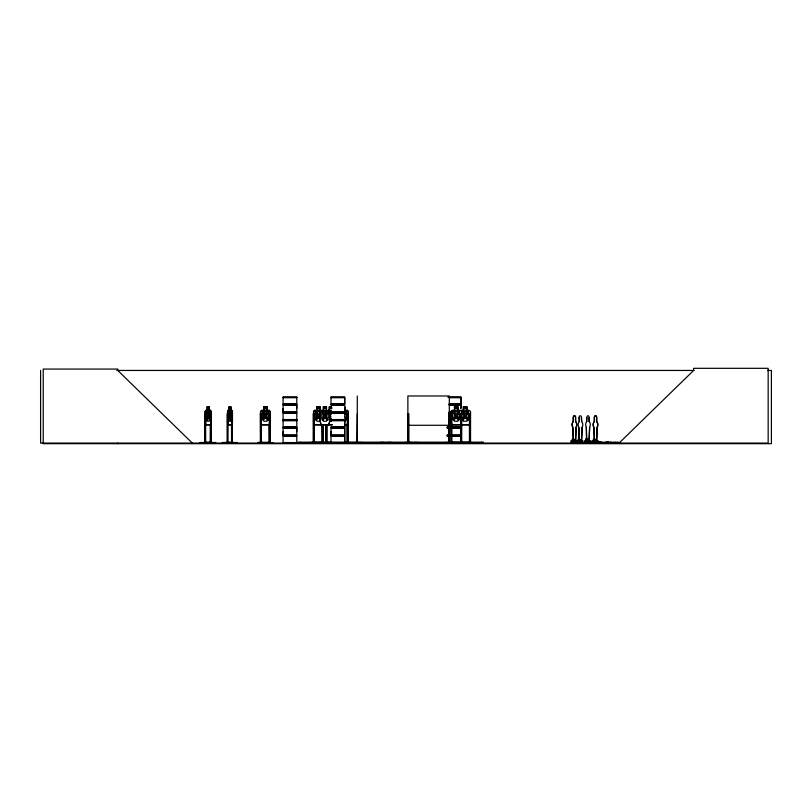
<?xml version="1.0" encoding="UTF-8"?>
<svg xmlns="http://www.w3.org/2000/svg" width="812" height="812" viewBox="0 0 812 812"><rect width="100%" height="100%" fill="white"/><g stroke="black" fill="none" stroke-linecap="round" stroke-linejoin="round"><path stroke-width="1.22" d="M283.083 434.938L283.083 428.208L296.796 428.208L296.776 434.938L283.083 434.938L283.104 431.568M283.083 411.897L283.083 405.168L296.796 405.168L296.776 411.897L283.083 411.897L283.104 408.527M296.776 431.568L296.776 428.208M296.776 408.527L296.776 405.168M331.002 434.938L331.002 428.208L344.714 428.208L344.714 434.938L331.002 434.938L331.022 431.568M344.694 428.208L344.694 434.938M460.911 405.168L460.911 408.527L460.922 405.168L449.229 405.168M351.596 442.926L362.578 442.926M351.596 442.52L362.578 442.479M575.515 441.423L575.992 427.295A3.664 2.324 -90 0 0 575.515 421.54L575.515 417.581A1.827 1.157 -90 0 0 574.348 415.754A1.827 1.157 -90 0 0 573.191 417.581L573.191 421.54A3.664 2.324 -90 0 0 572.714 427.295L573.363 441.423L572.886 427.295A3.664 2.324 -90 0 1 573.363 421.54L573.363 417.581A1.827 1.157 -90 0 1 574.531 415.754A1.827 1.157 -90 0 1 575.688 417.581L575.688 421.54A3.664 2.324 -90 0 1 576.165 427.295L575.688 441.423M581.636 441.423L582.113 427.295A3.664 2.324 -90 0 0 581.636 421.54L581.463 417.581A1.827 1.157 -90 0 0 580.296 415.754A1.827 1.157 -90 0 0 579.139 417.581L579.321 421.54L579.139 417.581M588.964 441.423L589.624 427.295L589.147 441.423M596.566 441.423L597.053 427.295A3.664 2.324 -90 0 0 596.566 421.54L596.566 417.581A1.827 1.157 -90 0 0 595.409 415.754A1.827 1.157 -90 0 0 594.252 417.581L594.252 421.54A3.664 2.324 -90 0 0 593.775 427.295L594.425 441.423L593.948 427.295A3.664 2.324 -90 0 1 594.425 421.54L594.425 417.581A1.827 1.157 -90 0 1 595.592 415.754A1.827 1.157 -90 0 1 596.749 417.581L596.749 421.54A3.664 2.324 -90 0 1 597.226 427.295L596.749 441.423M572.886 440.074C573.505 439.262 571.932 439.454 574.186 440.074M574.155 440.074C573.465 437.739 572.724 441.2 572.805 439.19M573.181 439.698L572.531 439.586L573.039 440.074M573.637 439.962L574.297 439.465M574.328 439.86L573.962 439.312L574.125 439.962M578.986 439.536L578.723 440.074L578.986 439.201L580.306 439.86L579.463 439.312M580.245 439.465L580.275 439.86M586.497 440.074C584.884 439.251 590.222 439.475 586.102 439.952M586.812 439.414L586.142 439.83M587.817 439.86C587.117 438.795 588.304 439.982 586.335 440.074M594.242 439.698C593.734 440.216 593.278 438.703 595.247 440.074M594.242 440.074C593.856 439.596 595.531 438.947 595.206 440.074M594.658 439.312L593.937 440.074M595.034 439.322L595.084 439.921L595.358 439.465M594.414 439.627C596.871 438.784 593.663 441.393 593.937 439.201M586.335 439.201L586.051 439.86M586.193 439.576L586.467 439.952M587.167 439.84C587.401 439.86 588.061 439.14 587.096 439.962M593.897 439.83L593.937 439.322M231.775 424.727L232.476 421.255L232.476 411.582L231.796 410.304M231.816 424.849L232.425 421.235M579.748 439.749L580.316 439.637L578.926 439.871M231.938 443.007L232.313 413.785M232.141 442.976L232.161 442.479M210.511 424.849L211.242 421.235L211.303 411.582L210.491 410.304M211.303 421.255L210.612 424.849L205.71 424.849M579.26 439.414L579.788 439.749M594.475 439.434L595.237 439.607M209.313 442.52L209.354 443.078M579.342 439.84L579.545 439.312M586.365 439.322L586.386 439.688M587.431 439.322L587.492 440.074M411.785 442.52L411.836 443.078M347.303 413.785L347.303 443.078L347.13 424.767L348.186 421.235M347.191 424.849L348.348 421.255L348.297 411.582L347.11 410.425M269.148 424.849L270.305 421.255L270.305 411.582L269.117 410.304M270.305 421.255L269.198 424.849L261.535 424.849L260.54 421.255L261.586 424.849M461.439 421.235L460.353 424.727L452.081 424.727M461.561 421.255L460.445 424.849L452 424.849L450.761 421.255L450.761 411.582L452.04 410.304L460.414 410.304L461.561 411.593L461.449 442.976L462.241 443.007M470.554 421.255L469.316 424.849L460.851 424.849M262.56 443.007L262.682 442.469M315.645 442.52L315.706 443.078M328.17 442.52L328.241 443.078M227.451 442.012L227.451 443.078L227.533 411.593L228.04 410.304L231.907 410.304M228.152 410.304L227.533 411.593M450.315 442.52L450.396 443.078M451.025 442.976L450.772 411.582M594.12 439.556L593.653 439.86M572.592 439.576L572.602 439.86M578.591 439.322L578.794 439.759M586.68 440.023L587.056 439.312M329.195 419.905L330.89 416.526M205.812 424.849L205.182 411.593L205.832 410.304L210.592 410.304M205.253 411.643L205.862 410.425M331.925 412.8L330.829 414.922L329.205 411.745M329.164 417.703L330.2 415.734L329.205 413.866M320.486 412.932L318.994 415.764L320.557 418.687M344.582 414.82L346.166 411.755L345.029 411.745M345.009 421.235L346.622 418.353L346.622 411.633L345.009 410.425L345.009 406.822M571.354 443.047L571.11 440.683L573.445 440.683M574.165 443.047L574.591 440.683M574.328 443.058L574.581 442.591M577.058 440.683L576.855 443.058M577.748 442.814L577.971 443.047M580.57 442.814L580.052 443.047L580.539 440.683M584.549 442.591L584.325 443.078L584.833 440.683L584.833 442.215L618.653 442.215L618.49 443.058M587.858 443.058L588.04 440.683M594.506 440.683L592.171 440.683L591.968 443.058M592.557 443.027L593.054 443.068M594.12 442.215L594.151 442.814M594.78 443.058L595.247 443.017M595.683 442.814L595.653 440.683M597.612 442.591L597.388 443.078L597.591 442.215M600.555 443.058L600.931 443.047M602.697 443.058L602.92 442.814M603.823 443.047L603.377 443.058M610.34 442.215L610.421 442.814M611.05 442.215L610.878 443.058M615.171 442.591L614.958 443.078L615.171 442.215M616.115 443.047L615.669 443.058M617.81 443.058L618.033 442.814M618.927 443.047L570.907 443.058M573.597 439.312L573.932 440.023M314.599 410.304L313.625 411.643L313.676 421.235L314.64 424.727L332.128 424.727M260.632 442.012L260.632 443.078L260.54 411.593L261.616 410.304L269.168 410.304M260.693 411.643L261.667 410.425M320.395 420.108L318.355 416.526C317.106 422.067 313.168 420.778 317.665 415.734C313.625 411.176 316.731 409.451 318.304 414.922L321.095 410.304L320.172 411.643L320.172 421.235L321.116 424.849L320.06 421.255L320.273 411.552M580.184 439.81L579.423 439.962M283.053 420.017L296.806 419.753L296.776 413.247L283.083 413.247L283.083 419.733M283.053 443.058L296.806 442.784L296.776 436.288L283.083 436.288L283.083 442.784M331.022 420.007L344.724 419.753M330.991 443.068L344.724 442.794L344.714 436.288L331.002 436.288L331.002 442.784M619.089 443.078L693.631 370.445L693.631 368.313L768.162 368.313L768.162 443.078L40.6 443.078L40.6 370.445M222.295 443.007L237.175 443.007L237.104 442.469L237.155 442.976M200.209 443.007L215.657 443.007M571.13 442.814L574.226 442.814M573.688 443.078L574.186 443.017M579.636 443.078L580.316 443.078M585.005 443.078L585.452 443.068M587.33 442.814L587.177 443.058M592.861 442.814L592.151 442.591M594.343 443.068L595.389 443.058M618.642 442.814L574.551 442.814M411.735 443.007C401.696 443.179 400.955 442.144 411.836 442.469M310.692 443.007L315.574 443.007M328.109 443.007L320.699 442.469M257.861 442.469L262.702 442.469L262.702 443.078M257.749 443.007L262.631 442.926M116.806 370.445L694.016 370.445M767.594 370.445L771.4 370.445L771.4 443.687L43.219 443.687L43.219 369.074L117.76 369.074L117.76 370.445L192.292 443.078M283.073 397.058L296.806 397.058M330.991 397.058L344.724 397.058M448.122 397.058L460.932 397.058M283.073 397.291L296.806 397.312M330.991 397.291L344.724 397.322L344.714 403.808L331.002 403.808L331.002 397.322M448.122 397.291L460.932 397.291M283.104 397.718L296.776 397.718M331.022 397.718L344.694 397.718L344.694 403.808M449.239 397.718L460.911 397.718L460.911 403.808L449.229 403.808M282.992 404.285L296.887 404.285M330.91 404.285L344.806 404.285M449.158 404.285L461.023 404.285M282.992 404.701L296.887 404.701M330.91 404.701L344.806 404.701M449.158 404.701L461.023 404.701M331.002 405.168L344.714 405.168M229.146 410.304L229.146 406.7L230.862 406.7L230.862 410.304M267.067 410.304L267.067 406.7L263.778 406.7L263.778 410.304M331.479 406.7L329.276 406.7L329.276 410.304M345.07 406.7L345.12 410.304M229.197 406.822L230.811 406.822L230.811 410.425L231.613 411.633L231.613 418.353L230.811 421.235L229.299 421.235L228.497 418.353L229.248 406.7M266.965 406.822L263.88 406.822L263.88 410.425L262.317 411.633L262.317 418.353L263.941 421.235L266.965 421.235L268.579 418.353L268.579 411.633L266.965 410.425L267.016 406.7M326.485 406.822L323.409 406.822L323.46 410.425L321.796 411.633L321.796 418.353L323.409 421.235L326.434 421.235L328.058 418.353L328.058 411.633L326.434 410.425L326.546 406.7L323.308 406.7L323.359 410.304M331.448 406.822L329.388 406.822L329.388 410.425M454.476 406.822L457.846 406.822L457.846 410.425L459.643 411.633L459.643 418.353L457.846 421.235L454.487 421.235L452.69 418.353L452.69 411.633L454.487 410.425L454.365 406.7L457.968 406.7L457.958 410.304M331.915 407.421L329.976 407.421L329.976 408.629L331.915 408.629M331.448 410.425L314.538 410.304L313.513 411.593L313.452 443.078M344.958 410.425L347.211 410.304M460.881 410.304L469.275 410.304L470.554 411.582L470.544 443.078M205.182 411.593L204.979 443.078M211.211 411.582L211.171 443.078M231.775 410.425L232.476 411.582M260.54 411.593L260.693 421.235M270.305 411.582L270.254 443.078M320.121 411.593L316.903 411.633L316.903 418.353L319.918 418.353L319.918 411.633M331.448 411.633L329.439 411.633L329.439 418.353L331.448 418.353M331.002 411.897L344.714 411.897M449.229 411.897L450.65 411.897M282.992 412.364L296.887 412.364M330.91 412.364L344.806 412.364M449.158 412.364L450.599 412.364M282.992 412.78L296.887 412.78M330.91 412.78L344.806 412.78M449.158 412.78L450.599 412.78M331.002 413.247L344.714 413.247M449.229 413.247L450.65 413.247M211.14 413.785L210.582 413.785L210.694 443.078M269.087 413.785L270.152 413.785M347.13 413.785L348.186 413.785M357.28 413.785L356.904 443.078L356.833 442.012L357.483 443.078M407.878 413.785L408.842 413.785L408.923 443.078M450.863 413.785L451.878 413.785L451.878 443.078L451.99 442.012L450.741 442.012L450.741 443.078M460.607 413.785L461.622 413.785M470.432 413.785L469.437 413.785L469.437 443.078M586.822 417.581L586.65 421.54L586.822 417.581A1.827 1.157 -90 0 1 587.979 415.754A1.827 1.157 -90 0 1 589.147 417.581L589.147 421.54A3.664 2.324 -90 0 1 589.624 427.295M589.147 417.581L589.147 421.54M283.104 419.56L296.776 419.56M331.022 419.56L344.694 419.56M449.239 419.56L450.67 419.56M449.219 419.753L450.64 419.743M330.991 420.352L344.724 420.332L344.714 426.848L331.002 426.848M449.219 420.332L450.64 420.362M283.104 420.758L296.776 420.758M331.022 420.758L344.694 420.758L344.694 426.848M449.239 420.758L450.67 420.758M313.513 421.255L314.569 424.849L332.159 424.849M320.121 421.255L316.903 421.235L315.289 418.353L315.289 411.633L316.903 410.425L316.802 406.7L320.029 406.7L320.029 410.304M329.439 421.235L331.448 421.235M581.636 421.54L581.463 417.581M205.761 424.727L210.562 424.727M228.07 424.727L231.887 424.727M261.616 424.727L269.117 424.727L269.158 443.078M344.633 424.727L347.16 424.727M460.942 424.727L469.224 424.727M231.927 424.849L228.03 424.849L227.533 421.255L228.131 424.849M344.664 424.849L347.242 424.849M409.126 425.275L449.31 425.275M447.219 426.848L448.153 426.848M449.229 426.848L460.008 426.848M282.992 427.325L296.887 427.325M330.91 427.325L344.806 427.325M447.128 427.325L460.089 427.325M579.321 421.54A3.664 2.324 -90 0 0 578.834 427.295L579.098 440.246M582.113 427.295L581.463 441.423L579.139 441.423M586.822 421.54A3.664 2.324 -90 0 0 586.345 427.295L586.609 440.246M282.992 427.741L296.887 427.741M330.91 427.741L344.806 427.741M447.128 427.741L460.089 427.741M447.219 428.208L448.153 428.208M449.229 428.208L460.008 428.208M447.219 434.938L448.153 434.938M449.229 434.938L460.008 434.938M282.992 435.405L296.887 435.405M330.91 435.405L344.806 435.405M447.128 435.405L460.089 435.405M282.992 435.821L296.887 435.821M330.91 435.821L344.806 435.821M447.128 435.821L460.089 435.821M447.219 436.288L448.153 436.288M449.229 436.288L460.008 436.288M578.479 439.586L579.027 439.739M586.65 441.423L586.345 427.295M586.568 441.911L587.594 441.911M591.106 441.911L592.445 441.911M598.617 441.911L601.042 441.911M606.219 441.911L608.645 441.911M204.634 442.012L205.7 442.012L205.669 443.078L205.609 413.785L204.736 413.785L204.736 443.078M211.232 442.012L210.166 442.012L210.196 443.078L210.267 424.767M232.405 442.012L231.44 442.012L231.481 443.078M270.254 442.012L268.985 442.012L268.985 443.078M323.196 442.012L321.938 442.012L321.938 443.078M408.943 442.012L407.786 442.012L407.797 443.078M461.734 442.012L460.485 442.012L460.485 443.078M470.544 442.012L469.326 442.012L469.326 443.078M576.652 442.215L571.384 442.215L571.384 440.683M582.6 442.215L577.332 442.215L577.332 440.683L574.317 440.683L574.317 442.215M205.355 442.317L210.511 442.317M227.654 442.317L231.816 442.317M261.302 442.317L269.158 442.317M314.274 442.317L322.1 442.317M326.81 442.317L331.357 442.317M344.836 442.317L347.201 442.317M451.959 442.317L460.516 442.317M461.998 442.317L469.326 442.317M237.145 442.52L222.356 442.469L222.366 443.078M272.71 443.007L267.757 442.469L267.757 443.078M315.706 442.469L310.803 442.469L310.834 443.078M328.241 442.469L320.669 442.469L320.669 443.078M344.684 442.591L331.032 442.591L344.694 442.601L344.694 436.288M345.77 443.078L345.77 442.469L350.672 442.469L350.642 443.078M445.615 443.078L445.615 442.469L459.978 442.591M461.358 443.078L461.358 442.469L462.18 442.976M470.544 442.469L470.696 443.007M447.229 442.601L448.173 442.601M449.239 442.601L459.998 442.601M272.639 442.926L267.899 443.007M460.018 442.784L445.717 443.007M462.16 442.52L461.967 443.058M350.784 443.007L345.902 443.007M325.622 442.52L325.551 443.078M326.059 443.007L326.14 442.012M453.543 443.007L453.451 442.469L453.431 443.078M206.563 442.52L206.573 442.976M328.637 410.304L329.834 411.582L329.834 421.255L328.728 424.849L329.723 421.235L329.784 411.582L328.596 410.425M269.066 410.425L270.152 411.633M347.16 410.304L348.348 411.582L348.115 443.078M345.161 419.905L346.257 419.895L344.613 416.739M461.663 418.353L463.459 421.235L466.829 421.235L468.625 418.353L468.625 411.633L466.829 410.425L466.829 406.822L463.459 406.822L463.459 410.425L461.663 411.633L461.622 443.078M210.46 410.425L211.14 411.633M325.622 442.926L325.713 442.012L326.982 442.012L326.982 443.078M227.553 443.017L227.654 442.012M578.834 427.295L579.281 440.246M597.987 442.591L597.987 440.683L595.379 440.683L595.257 442.591M597.713 440.683L597.723 442.591M594.648 442.215L594.648 439.008L593.379 439.008L593.379 442.215M594.445 439.008L594.445 442.215M593.582 439.008L593.582 442.215M592.435 440.683L592.435 442.215M590.385 442.591L590.385 440.683L587.776 440.683L587.776 442.215M590.111 440.683L590.111 442.215M587.046 442.215L587.046 439.008L585.777 439.008L585.777 442.215M586.832 439.008L586.944 442.591M585.98 439.008L585.98 442.215M582.874 442.591L582.874 440.683L580.265 440.683L580.265 442.215M579.535 442.215L579.535 439.008L578.266 439.008L578.266 442.215M579.332 439.008L579.332 442.215M578.469 439.008L578.469 442.215M576.926 440.683L576.926 442.591M573.587 442.215L573.587 439.008L572.318 439.008L572.318 442.215M573.384 439.008L573.384 442.215M572.521 439.008L572.521 442.215M483.414 443.078L483.414 442.164L298.177 442.164L298.177 443.078M481.283 442.164L481.283 443.078M470.31 442.012L470.31 443.078M469.549 442.012L469.549 443.078M466.941 410.304L466.941 406.7L463.337 406.7L463.337 410.304M460.922 397.322L460.922 403.808M460.749 442.012L460.749 443.078M460.627 413.785L460.627 443.078M451.726 442.012L451.726 443.078M451.005 442.012L450.964 443.078M449.655 443.078L449.655 442.012L448.518 442.012L448.528 443.078M449.584 443.078L449.574 413.785L448.61 413.785L448.61 443.078M449.31 414.293L449.31 395.982L407.878 395.982L407.878 443.078M449.046 442.012L449.006 443.078M448.884 413.785L448.803 443.078M417.063 442.164L417.063 443.078M414.932 442.164L414.932 443.078M408.801 442.012L408.801 443.078M408.304 442.012L408.304 443.078L408.142 413.785M408.071 442.012L408.071 443.078M391.678 443.078L391.678 442.469L387.111 442.469L387.111 443.078M390.795 442.469L390.836 443.078M389.861 442.469L389.861 443.078M389.374 442.469L389.425 443.078M388.948 442.469L388.948 443.078M387.162 442.469L387.162 443.078M384.543 443.078L384.553 442.469L379.975 442.469L379.975 443.078M383.711 442.469L383.67 443.078M382.726 442.469L382.726 443.078M381.823 442.469L381.823 443.078M380.909 442.469L380.909 443.078M380.808 442.469L380.808 443.078M362.578 442.469L362.578 443.078M357.757 442.164L357.757 443.078M357.28 395.982L357.28 443.078M351.596 442.469L351.586 443.078M348.287 443.078L348.287 442.012L347.028 442.012L347.028 443.078M348.023 413.785L348.023 443.078M347.424 442.012L347.455 443.078M345.009 411.633L345.009 418.353M326.881 424.767L326.83 443.078M326.708 424.767L326.708 443.078M326.576 442.012L326.576 443.078M325.988 424.767L325.988 443.078M325.825 424.767L325.825 443.078M323.359 442.469L323.359 443.078M323.095 424.767L323.095 443.078M322.922 424.767L322.922 443.078L322.8 442.012M322.212 424.767L322.364 443.078M322.039 424.767L322.1 443.078M319.918 410.425L319.969 406.7L316.853 406.822L316.741 410.304M314.447 443.078L314.447 442.012L313.188 442.012L313.188 443.078M314.274 443.078L314.345 413.785L313.29 413.785L313.361 443.078M314.173 422.331L314.173 443.078M314.051 442.012L314.021 443.078M313.615 442.012L313.584 443.078M300.308 442.164L300.308 443.078M296.796 397.322L296.776 403.808L283.083 403.808L283.083 397.322M272.578 442.469L272.578 443.078M269.98 422.331L269.98 441.86M270.081 442.012L270.071 443.078M269.259 413.785L269.411 443.078M261.474 443.078L261.474 442.012L260.205 442.012L260.205 443.078M261.302 443.078L261.373 413.785L260.307 413.785L260.368 443.078M261.2 422.331L261.291 443.078M261.078 442.012L261.078 443.078M257.881 442.469L257.881 443.078M232.374 411.582L232.313 443.078M231.816 442.012L231.816 443.078M231.532 424.767L231.532 443.078M227.685 411.643L227.685 421.235M227.289 443.078L227.157 413.785L227.939 413.785L227.939 443.078L227.989 442.012L227.066 442.012L227.106 443.078M215.576 443.078L215.576 442.469L200.28 442.469L200.3 443.078M210.887 442.012L210.887 443.078L210.826 413.785M210.511 442.012L210.511 443.078M209.1 410.425L209.171 406.7L207.121 406.7L207.121 410.304M205.355 442.012L205.355 443.078M205.294 424.767L205.294 443.078M117.76 443.078L117.76 443.687M231.318 419.895L230.801 420.007L229.918 416.526L228.517 420.027L229.573 415.734L228.649 411.552L229.887 414.922L231.268 411.613L230.243 415.764L231.318 419.895M209.902 419.895L209.242 420.007L208.116 416.526L207.05 419.905L206.349 420.027L207.679 415.734L206.512 411.552L208.085 414.922L209.161 411.654L209.821 411.613L208.532 415.764L209.902 419.895M453.147 411.613L455.42 415.764C450.437 420.89 454.7 421.976 456.141 416.526C457.501 421.976 461.937 420.89 456.912 415.734C461.449 411.034 457.887 409.552 456.202 414.922L454.385 411.745L453.147 411.613M268.214 419.895L267.168 420.007L265.392 416.526C263.88 422.159 260.358 420.677 264.702 415.734C260.459 410.994 264.042 409.634 265.341 414.922C266.59 409.654 270.406 410.953 266.042 415.764L268.214 419.895M327.835 419.895L326.789 420.007L325.003 416.526C323.501 422.159 319.979 420.677 324.313 415.734C320.07 410.994 323.663 409.634 324.952 414.922C326.211 409.654 330.027 410.953 325.653 415.764L327.835 419.895M468.301 419.895L467.144 420.007L465.154 416.526C463.53 422.067 459.521 420.809 464.393 415.734C459.643 410.882 463.693 409.715 465.093 414.922C466.464 409.735 470.767 410.831 465.875 415.764L468.301 419.895M210.217 418.353L209.202 421.235L207.293 421.235L206.268 418.353L206.268 411.633L207.293 410.425L207.222 406.7L209.202 406.822L209.202 410.425L210.217 411.633L210.217 418.353M571.77 442.591L571.546 443.078L571.77 442.591M208.857 407.421L207.628 407.421L207.628 408.629L208.857 408.629L208.857 407.421M230.537 407.421L229.573 407.421L229.573 408.629L230.537 408.629L230.537 407.421M266.417 407.421L264.479 407.421L264.479 408.629L266.417 408.629L266.417 407.421M319.38 407.421L317.441 407.421L317.441 408.629L319.38 408.629L319.38 407.421M325.896 407.421L323.947 407.421L323.947 408.629L325.896 408.629L325.896 407.421M457.247 407.421L455.085 407.421L455.085 408.629L457.247 408.629L457.247 407.421M466.22 407.421L464.058 407.421L464.058 408.629L466.22 408.629L466.22 407.421M209.202 411.633L207.293 411.633L207.293 418.353L209.202 418.353L209.202 411.633M230.811 411.633L229.299 411.633L229.299 418.353L230.811 418.353L230.811 411.633M266.965 411.633L263.941 411.633L263.941 418.353L266.965 418.353L266.965 411.633M326.434 411.633L323.409 411.633L323.409 418.353L326.434 418.353L326.434 411.633M457.846 411.633L454.487 411.633L454.487 418.353L457.846 418.353L457.846 411.633M466.829 411.633L463.459 411.633L463.459 418.353L466.829 418.353L466.829 411.633M296.806 420.017L283.073 420.098L296.796 420.108M450.66 420.078L449.219 420.017L450.64 420.108M296.806 420.332L283.073 420.332L283.104 426.848L296.796 426.848L296.796 420.362M296.766 442.591L283.114 442.591L296.776 442.601M388.045 443.078L388.045 442.469L387.943 443.078M382.3 443.078L382.3 442.469L382.249 443.078"/></g></svg>
